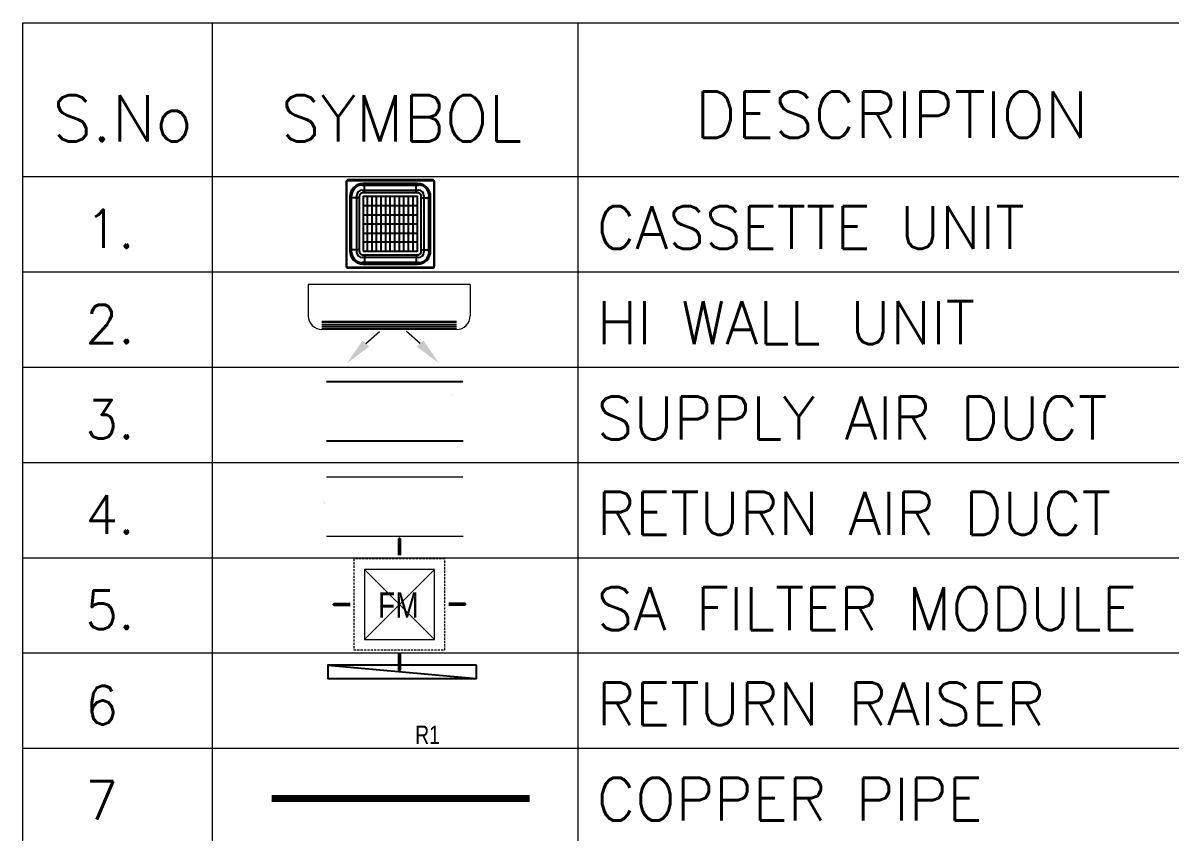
# Model space of a CAD drawing. Extents: x 3505867 to 3988380, y -625948 to -590408.
# Drawn here: x 3911202 to 3914681, y -623369 to -620915 of the extents above; entities that cross this region are included whole.
import ezdxf

# ---------------------------------------------------------------- set-up
doc = ezdxf.new("R2010")
doc.units = 0
doc.header["$LTSCALE"] = 6
doc.header["$MEASUREMENT"] = 0
for name, pattern in [('ACAD_ISO04W100', [30, 24, -3, 0, -3]), ('CONTINU', [0]), ('DASHED', [0.75, 0.5, -0.25]), ('HIDDEN', [0.375, 0.25, -0.125])]:
    doc.linetypes.add(name, pattern=pattern)
for name, color, linetype, lineweight in [('axes', 40, 'ACAD_ISO04W100', 25), ('HTL-AC UNIT', 5, 'CONTINUOUS', 25), ('MEP_HVAC_RA_DUCT', 1, 'CONTINUOUS', 9), ('MEP_HVAC_RA_RAISERS', 3, 'CONTINUOUS', 0), ('Supply Diffusers', 3, 'CONTINUOUS', 0)]:
    doc.layers.add(name, color=color, linetype=linetype, lineweight=lineweight)
for name, color, linetype in [('ELE-LIGHTING WIRRING', 7, 'CONTINUOUS'), ('HVAC_HI_WALL_1TR', 1, 'CONTINUOUS'), ('M HVAC HIGH WALL UNIT', 3, 'CONTINUOUS'), ('MEP_HVAC_COPPER_PIPE', 5, 'CONTINUOUS'), ('MEP_HVAC_SUPPLY_AIR_DUCT', 3, 'CONTINUOUS'), ('MEP_HVAC_SUPPLY_DIFFUSER', 5, 'CONTINUOUS')]:
    doc.layers.add(name, color=color, linetype=linetype)
doc.styles.add('ARIEL', font='', dxfattribs={"width": 0.75})
doc.styles.add('ROMAN', font='', dxfattribs={"width": 0.8})
doc.styles.get("Standard").update_dxf_attribs({"font": 'SIMPLEX'})
doc.styles.get('ARIEL').set_extended_font_data('SansSerif')
doc.styles.get('ROMAN').set_extended_font_data('Arial')

# ---------------------------------------------------------------- blocks, each defined once
blk = doc.blocks.new('CASSETTE UNIT - 3TR')
at = {"layer": 'HTL-AC UNIT', "color": 3}
for p, q in [((953753, -137421), (954583, -137421)), ((953753, -138250), (953753, -137421)), ((954583, -137421), (954583, -138250)), ((953952, -138095), (953952, -137576)), ((953995, -138095), (953995, -137576)), ((954038, -138095), (954038, -137576)), ((954082, -138095), (954082, -137576)), ((954125, -138095), (954125, -137576)), ((954168, -138095), (954168, -137576)), ((954211, -138095), (954211, -137576)), ((954255, -138095), (954255, -137576)), ((954298, -138095), (954298, -137576)), ((954341, -138095), (954341, -137576)), ((954385, -138095), (954385, -137576)), ((954428, -137663), (953909, -137663)), ((953909, -137750), (954428, -137750)), ((954428, -137837), (953909, -137837)), ((953909, -137923), (954428, -137923)), ((954428, -138010), (953909, -138010)), ((954583, -138250), (953753, -138250))]:
    blk.add_line(p, q, dxfattribs=at)
at = {"layer": 'HTL-AC UNIT', "color": 1}
for p, q in [((953900, -137467), (954437, -137467)), ((953900, -137515), (954437, -137515)), ((953799, -138104), (953799, -137567)), ((953848, -138104), (953848, -137567)), ((954489, -137567), (954489, -138104)), ((954537, -138104), (954537, -137567)), ((954437, -138156), (953900, -138156)), ((954437, -138204), (953900, -138204))]:
    blk.add_line(p, q, dxfattribs=at)
at = {"layer": 'HTL-AC UNIT', "color": 8}
for p, q in [((953922, -137540), (953922, -137451)), ((954415, -137540), (954415, -137451)), ((953873, -137589), (953784, -137589)), ((954464, -137589), (954553, -137589)), ((953873, -138082), (953784, -138082)), ((953922, -138131), (953922, -138220)), ((954415, -138131), (954415, -138220)), ((954464, -138082), (954553, -138082))]:
    blk.add_line(p, q, dxfattribs=at)
at = {"layer": 'HTL-AC UNIT', "color": 3}
blk.add_lwpolyline([(953766, -138256), (954571, -138256, 0.414214), (954589, -138238), (954589, -137433, 0.414214), (954571, -137416), (953766, -137416, 0.414214), (953748, -137433), (953748, -138238, 0.414214)], format="xyb", close=True, dxfattribs=at)
at = {"layer": 'HTL-AC UNIT', "color": 8}
for points in [[(953909, -138220), (954428, -138220, 0.414214), (954553, -138095), (954553, -137576, 0.414214), (954428, -137451), (953909, -137451, 0.414214), (953784, -137576), (953784, -138095, 0.414214)], [(953909, -138131), (954428, -138131, 0.414214), (954464, -138095), (954464, -137576, 0.414214), (954428, -137540), (953909, -137540, 0.414214), (953873, -137576), (953873, -138095, 0.414214)]]:
    blk.add_lwpolyline(points, format="xyb", close=True, dxfattribs=at)
blk.add_lwpolyline([(953909, -138095), (954428, -138095), (954428, -137576), (953909, -137576)], close=True, dxfattribs=at)
at = {"layer": 'HTL-AC UNIT', "color": 1}
for centre, radius, start, end in [((953900, -137567), 101, 90, 180), ((953900, -137567), 52.3, 90, 180), ((954437, -137567), 101, 0, 90), ((954437, -137567), 52.3, 0, 90), ((953900, -138104), 101, 180, 270), ((953900, -138104), 52.3, 180, 270), ((954437, -138104), 52.3, 270, 0), ((954437, -138104), 101, 270, 0)]:
    blk.add_arc(centre, radius, start, end, dxfattribs=at)
blk = doc.blocks.new('HI WALL SPLIT AC UNIT 1TR')
at = {"layer": 'M HVAC HIGH WALL UNIT', "color": 1, "lineweight": 5}
for p, q in [((1294404.3, -128752), (1294404.3, -129681)), ((1294404.3, -128752), (1294583.6, -128752)), ((1294662.3, -128830.7), (1294662.3, -129602.2)), ((1294404.3, -129681), (1294583.6, -129681))]:
    blk.add_line(p, q, dxfattribs=at)
at = {"layer": 'M HVAC HIGH WALL UNIT', "color": 8, "lineweight": 5}
for p, q in [((1294616.1, -128830.7), (1294616.1, -129602.2)), ((1294625.4, -128830.7), (1294625.4, -129602.2)), ((1294636.9, -128830.7), (1294636.9, -129602.2)), ((1294646.2, -128830.7), (1294646.2, -129602.2)), ((1294655.4, -128830.7), (1294655.4, -129602.2))]:
    blk.add_line(p, q, dxfattribs=at)
at = {"layer": 'M HVAC HIGH WALL UNIT', "color": 7, "lineweight": 5}
for p, q in [((1294742.7, -129039.8), (1294673.6, -129117.4)), ((1294742.7, -129349.7), (1294673.6, -129272.1))]:
    blk.add_line(p, q, dxfattribs=at)
at = {"layer": 'M HVAC HIGH WALL UNIT', "color": 1, "lineweight": 5}
for centre, start, end in [((1294583.6, -128830.7), 0, 90), ((1294583.6, -129602.2), 270, 0)]:
    blk.add_arc(centre, 78.8, start, end, dxfattribs=at)
at = {"layer": 'M HVAC HIGH WALL UNIT', "color": 7, "lineweight": 5}
for points in [[(1294760.9, -129058.7), (1294724.5, -129020.9), (1294856.2, -128930.6)], [(1294760.9, -129330.8), (1294724.5, -129368.6), (1294856.2, -129458.9)]]:
    blk.add_solid(points, dxfattribs=at)
blk = doc.blocks.new('FM3')
at = {"layer": 'Supply Diffusers'}
for p, q in [((234.6, -234.9), (-235.4, 235.1)), ((-235.4, -234.9), (234.6, 235.1))]:
    blk.add_line(p, q, dxfattribs=at)
at = {"layer": 'Supply Diffusers', "color": 7}
for points in [[(0.6, 451.1, 0, 150, 0), (0.6, 390.6, 25, 25, 0), (0.6, 330.1, 25, 25, 0)], [(-451.4, -0.9, 0, 150, 0), (-390.9, -0.9, 25, 25, 0), (-330.4, -0.9, 25, 25, 0)], [(450.6, 1.1, 0, 150, 0), (390.1, 1.1, 25, 25, 0), (329.6, 1.1, 25, 25, 0)], [(0.6, -450.9, 0, 150, 0), (0.6, -390.4, 25, 25, 0), (0.6, -329.9, 25, 25, 0)]]:
    blk.add_lwpolyline(points, format="xyseb", dxfattribs=at)
at = {"layer": 'Supply Diffusers', "linetype": 'DASHED', "ltscale": 5}
blk.add_lwpolyline([(-305.4, -304.9), (304.6, -304.9), (304.6, 305.1), (-305.4, 305.1)], close=True, dxfattribs=at)
at = {"layer": 'Supply Diffusers'}
blk.add_lwpolyline([(-235.4, -234.9), (234.6, -234.9), (234.6, 235.1), (-235.4, 235.1)], close=True, dxfattribs=at)
at = {"layer": 'Supply Diffusers', "style": 'ROMAN', "width": 0.8}
blk.add_text('FM', height=170, dxfattribs=at).set_placement((-144.4, -89.7))
blk = doc.blocks.new('SA DIFFUSER 600X600MM')
at = {"layer": 'Supply Diffusers', "color": 1, "xscale": 0.9836065573758823, "yscale": 0.9836065573758823, "zscale": 0.9836065573758823}
blk.add_blockref('FM3', (1302829.9, -127949.5, 14384.8), dxfattribs=at)
blk = doc.blocks.new('RA_RAISER')
at = {"layer": 'MEP_HVAC_RA_RAISERS', "lineweight": 25}
blk.add_line((3561965.8, -606672.8), (3562865.8, -606752.8), dxfattribs=at)
blk.add_lwpolyline([(3562865.8, -606672.8), (3561965.8, -606672.8), (3561965.8, -606752.8), (3562865.8, -606752.8)], close=True, dxfattribs=at)
blk.add_lwpolyline([(3562415.8, -606784, 0, 66.4, 0), (3562415.8, -606861.5, 0, 0, 0), (3562415.8, -606988.1, 0, 0, 0), (3562515.9, -606988.1, 0, 0, 0), (3562240.8, -607052.5, 0, 0, 0), (3562393.1, -607052.5, 0, 0, 0), (3562393.1, -607148, 0, 0, 0)], format="xyseb", dxfattribs=at)
at = {"layer": 'MEP_HVAC_RA_RAISERS', "lineweight": 25, "insert": (3562494.5, -607037.4), "char_height": 112.5, "width": 174.151, "attachment_point": 1, "style": 'ARIEL'}
blk.add_mtext('R1', dxfattribs=at)

msp = doc.modelspace()

# ---------------------------------------------------------------- linework, layer by layer
at = {"layer": 'axes', "color": 7, "linetype": 'CONTINU', "lineweight": 0}
for p, q in [((3911775.7, -620915.3), (3911775.7, -625716.2)), ((3912884.8, -620915.3), (3912884.8, -625716.2)), ((3911202.1, -621381.4), (3916161.7, -621381.4)), ((3911202.1, -621670.4), (3916161.7, -621670.4)), ((3911202.1, -621959.4), (3916161.7, -621959.4)), ((3911202.1, -622248.4), (3916161.7, -622248.4)), ((3911202.1, -622537.3), (3916161.7, -622537.3)), ((3911202.1, -622826.3), (3916161.7, -622826.3)), ((3911202.1, -623115.3), (3916161.7, -623115.3))]:
    msp.add_line(p, q, dxfattribs=at)
msp.add_lwpolyline([(3911202.1, -625716.2), (3911202.1, -620915.3), (3916161.7, -620915.3), (3916161.7, -625716.2)], dxfattribs=at)
at = {"layer": 'MEP_HVAC_COPPER_PIPE', "linetype": 'ByBlock', "const_width": 21.3}
msp.add_lwpolyline([(3911956.3, -623267.5), (3912739, -623267.5)], dxfattribs=at)
at = {"layer": 'MEP_HVAC_RA_DUCT', "linetype": 'HIDDEN'}
for p, q in [((3912123.3, -622291.9), (3912537.7, -622291.9)), ((3912537.7, -622472.5), (3912123.3, -622472.5))]:
    msp.add_line(p, q, dxfattribs=at)
at = {"layer": 'MEP_HVAC_RA_DUCT', "const_width": 0.00516}
for points in [[(3912123.3, -622529.5), (3912123.3, -622436.9), (3912159.8, -622436.9), (3912086.7, -622327.4), (3912123.3, -622327.4), (3912123.3, -622254)], [(3912537.7, -622529.5), (3912537.7, -622436.9), (3912574.2, -622436.9), (3912501.1, -622327.4), (3912537.7, -622327.4), (3912537.7, -622254)]]:
    msp.add_lwpolyline(points, dxfattribs=at)
at = {"layer": 'MEP_HVAC_SUPPLY_AIR_DUCT', "linetype": 'HIDDEN'}
for p, q in [((3912123.3, -622002.9), (3912537.7, -622002.9)), ((3912537.7, -622183.5), (3912123.3, -622183.5))]:
    msp.add_line(p, q, dxfattribs=at)
at = {"layer": 'MEP_HVAC_SUPPLY_AIR_DUCT', "const_width": 0.00516}
for points in [[(3912123.3, -622240.5), (3912123.3, -622147.9), (3912159.8, -622147.9), (3912086.7, -622038.5), (3912123.3, -622038.5), (3912123.3, -621965)], [(3912537.7, -622240.5), (3912537.7, -622147.9), (3912574.2, -622147.9), (3912501.1, -622038.5), (3912537.7, -622038.5), (3912537.7, -621965)]]:
    msp.add_lwpolyline(points, dxfattribs=at)

# ---------------------------------------------------------------- block references
at = {"layer": 'HTL-AC UNIT', "xscale": 0.3182569459745374, "yscale": 0.3182569459745374, "zscale": 0.3182569459745374}
msp.add_blockref('CASSETTE UNIT - 3TR', (3608645.6, -577657.6), dxfattribs=at)
at = {"layer": 'HVAC_HI_WALL_1TR', "xscale": 0.5287657597992649, "yscale": 0.5287657597992649, "zscale": 0.5287657597992649, "rotation": 270}
msp.add_blockref('HI WALL SPLIT AC UNIT 1TR', (3980638.3, 62728.2), dxfattribs=at)
at = {"layer": 'MEP_HVAC_RA_RAISERS', "linetype": 'ByBlock', "xscale": 0.5010619716585203, "yscale": 0.5010619716585203, "zscale": 0.5010619716585203}
msp.add_blockref('RA_RAISER', (2127361.1, -318882.9), dxfattribs=at)
at = {"layer": 'MEP_HVAC_SUPPLY_DIFFUSER', "xscale": 0.4594809161644151, "yscale": 0.4594809161644151, "zscale": 0.4594809161644151}
msp.add_blockref('SA DIFFUSER 600X600MM', (3313718.6, -563888.6, 9356.4), dxfattribs=at)

# ---------------------------------------------------------------- texts
at = {"layer": 'ELE-LIGHTING WIRRING', "color": 7, "linetype": 'CONTINU', "lineweight": 0, "attachment_point": 1}
for s, insert, char_height, width in [('{\\C256;S.No}', (3911291.8, -621134.8), 139.929, 358.178), ('{\\C256;SYMBOL}', (3911984.5, -621134.8), 139.929, 358.178), ('{\\C256;DESCRIPTION}', (3913240.7, -621123.5), 139.929, 358.178), ('{\\C256;1.}', (3911391.1, -621481.2), 116.61, 358.178), ('{\\C256;CASSETTE UNIT}', (3912942.4, -621470.7), 130, 3616.807), ('{\\C256;2.}', (3911391.1, -621770.2), 116.61, 358.178), ('{\\C256;HI WALL UNIT}', (3912942.4, -621759.7), 130, 3616.807), ('{\\C256;SUPPLY AIR DUCT}', (3912942.4, -622048.6), 130, 3616.807), ('{\\C256;3.}', (3911391.1, -622059.2), 116.61, 358.178), ('{\\C256;4.}', (3911391.1, -622348.1), 116.61, 358.178), ('{\\C256;RETURN AIR DUCT}', (3912942.4, -622337.6), 130, 3616.807), ('{\\C256;5.}', (3911391.1, -622637.1), 116.61, 358.178), ('{\\C256;SA FILTER MODULE}', (3912942.4, -622626.6), 130, 3616.807), ('{\\C256;RETURN RAISER }', (3912942.4, -622915.6), 130, 3616.807), ('{\\C256;6}', (3911391.1, -622926.1), 116.61, 358.178), ('{\\C256;7}', (3911391.1, -623215.1), 116.61, 358.178), ('{\\C256;COPPER PIPE}', (3912942.4, -623204.6), 130, 3616.807)]:
    msp.add_mtext(s, dxfattribs=dict(at, insert=insert, char_height=char_height, width=width))

doc.saveas('drawing.dxf')
